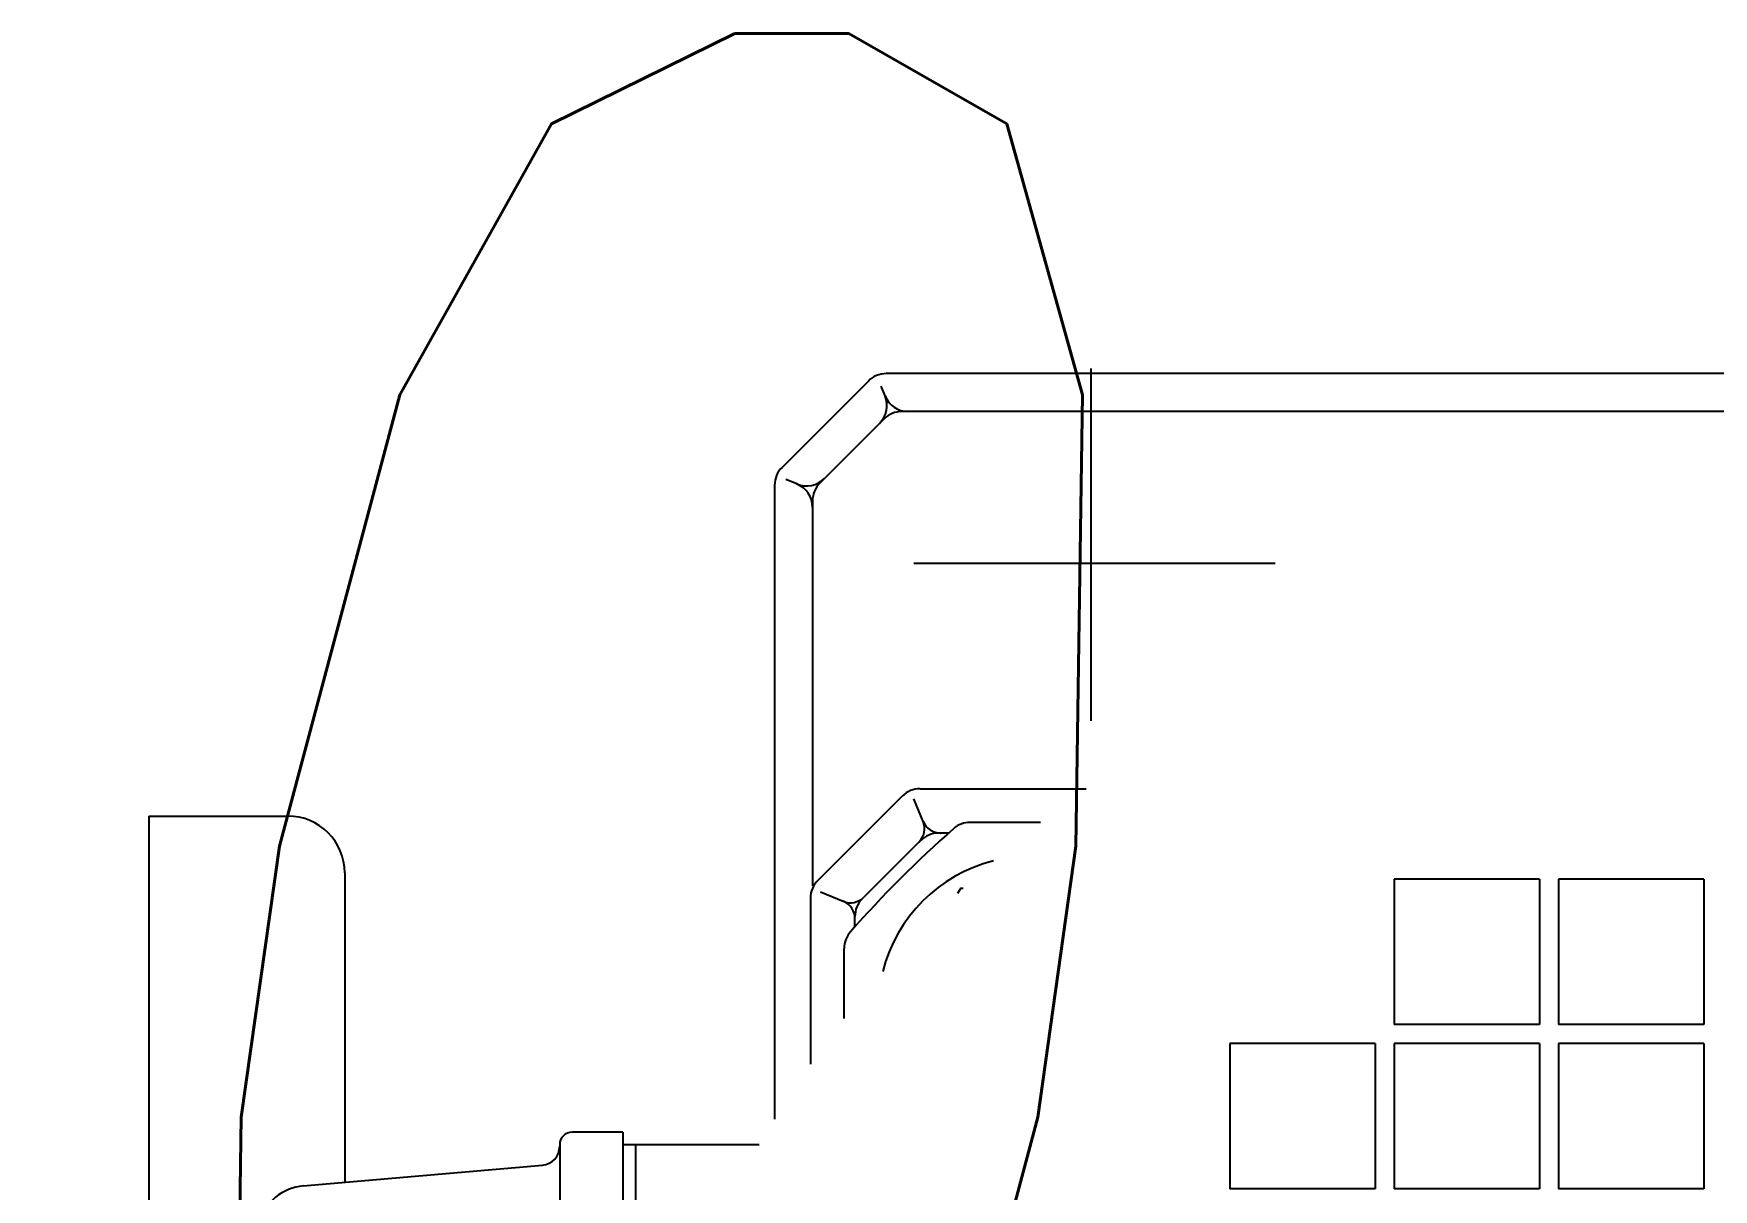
# Model space of a CAD drawing. Extents: x 226317 to 226469, y 8188101 to 8188260.
# Drawn here: x 226393.7713 to 226393.9042, y 8188235.9001 to 8188235.9915 of the extents above; entities that cross this region are included whole.
import ezdxf

# ---------------------------------------------------------------- set-up
doc = ezdxf.new("R2010")
doc.units = 0
doc.header["$LTSCALE"] = 15
doc.layers.get('0').update_dxf_attribs({"color": 250})
doc.layers.add('A-SANITARIOS', color=250, linetype='Continuous')
doc.layers.add('L12 Texto', color=12, linetype='Continuous')
doc.styles.add('JNV ING', font='romans.shx', dxfattribs={"width": 0.7, "oblique": 8, "height": 0.15})

# ---------------------------------------------------------------- blocks, each defined once
blk = doc.blocks.new('BOMBAS-28.02.2025')
at = {"layer": 'A-SANITARIOS'}
for p, q in [((4.320282007218339, -6.945548503659666, -9.61752527069772e-07), (4.313453231588937, -6.952377106063068, -9.61752527069772e-07)), ((4.320282007218339, -6.945548503659666, -9.61752527069772e-07), (4.313453231588937, -6.952377106063068, -9.61752527069772e-07)), ((4.4540356422076, -6.944961243309081, -9.61752527069772e-07), (4.321693845675327, -6.944961243309081, -9.61752527069772e-07)), ((4.4540356422076, -6.944961243309081, -9.61752527069772e-07), (4.321693845675327, -6.944961243309081, -9.61752527069772e-07)), ((4.337866208166815, -6.944563324563205, -9.61752527069772e-07), (4.337866208166815, -6.9724346017465, -9.61752527069772e-07)), ((4.337866208166815, -6.944563324563205, -9.61752527069772e-07), (4.337866208166815, -6.9724346017465, -9.61752527069772e-07)), ((4.32159915252123, -6.946726332418621, -9.61752527069772e-07), (4.321280832053162, -6.945957864634693, -9.61752527069772e-07)), ((4.32159915252123, -6.946726332418621, -9.61752527069772e-07), (4.321280832053162, -6.945957864634693, -9.61752527069772e-07)), ((4.452793455333449, -6.947961243800819, -9.61752527069772e-07), (4.322937008575536, -6.947961243800819, -9.61752527069772e-07)), ((4.452793455333449, -6.947961243800819, -9.61752527069772e-07), (4.322937008575536, -6.947961243800819, -9.61752527069772e-07)), ((4.321524581522681, -6.948548545129597, -9.61752527069772e-07), (4.316452975035645, -6.953620019368827, -9.61752527069772e-07)), ((4.321524581522681, -6.948548545129597, -9.61752527069772e-07), (4.316452975035645, -6.953620019368827, -9.61752527069772e-07)), ((4.314632975147106, -6.953693152405322, -9.61752527069772e-07), (4.313757144496776, -6.953330365009606, -9.61752527069772e-07)), ((4.314632975147106, -6.953693152405322, -9.61752527069772e-07), (4.313757144496776, -6.953330365009606, -9.61752527069772e-07)), ((4.312866207794286, -6.953789827413857, -9.61752527069772e-07), (4.312866207794286, -7.003928651101887, -9.61752527069772e-07)), ((4.312866207794286, -6.953789827413857, -9.61752527069772e-07), (4.312866207794286, -7.003928651101887, -9.61752527069772e-07)), ((4.315866208286025, -6.955032684840262, -9.61752527069772e-07), (4.315866208286025, -6.985471558757126, -9.61752527069772e-07)), ((4.315866208286025, -6.955032684840262, -9.61752527069772e-07), (4.315866208286025, -6.985471558757126, -9.61752527069772e-07)), ((4.323886959464289, -6.959961243905127, -9.61752527069772e-07), (4.3524506787071, -6.959961243905127, -9.61752527069772e-07)), ((4.323886959464289, -6.959961243905127, -9.61752527069772e-07), (4.3524506787071, -6.959961243905127, -9.61752527069772e-07)), ((4.316288974718191, -6.985048892907798, -9.61752527069772e-07), (4.322953835711814, -6.978384031914175, -9.61752527069772e-07)), ((4.316288974718191, -6.985048892907798, -9.61752527069772e-07), (4.322953835711814, -6.978384031914175, -9.61752527069772e-07)), ((4.324611107469536, -6.980385067872703, -9.61752527069772e-07), (4.323866330669262, -6.978587047196925, -9.61752527069772e-07)), ((4.324611107469536, -6.980385067872703, -9.61752527069772e-07), (4.323866330669262, -6.978587047196925, -9.61752527069772e-07)), ((4.324367430643179, -6.977797730825841, -9.61752527069772e-07), (4.33750317117665, -6.977797730825841, -9.61752527069772e-07)), ((4.324367430643179, -6.977797730825841, -9.61752527069772e-07), (4.33750317117665, -6.977797730825841, -9.61752527069772e-07)), ((4.263364742160775, -6.979961334727705, -9.61752527069772e-07), (4.274364740238525, -6.979961334727705, -9.61752527069772e-07)), ((4.263364742160775, -6.979961334727705, -9.61752527069772e-07), (4.263364742160775, -7.119961150921881, -9.61752527069772e-07)), ((4.263364742160775, -6.979961334727705, -9.61752527069772e-07), (4.274364740238525, -6.979961334727705, -9.61752527069772e-07)), ((4.263364742160775, -6.979961334727705, -9.61752527069772e-07), (4.263364742160775, -7.119961150921881, -9.61752527069772e-07)), ((4.326621087850071, -6.981311249546707, -9.61752527069772e-07), (4.325822018668987, -6.981311249546707, -9.61752527069772e-07)), ((4.326621087850071, -6.981311249546707, -9.61752527069772e-07), (4.325822018668987, -6.981311249546707, -9.61752527069772e-07)), ((4.333886961103417, -6.980461244471371, -9.61752527069772e-07), (4.328338377759792, -6.980461244471371, -9.61752527069772e-07)), ((4.333886961103417, -6.980461244471371, -9.61752527069772e-07), (4.328338377759792, -6.980461244471371, -9.61752527069772e-07)), ((4.324408790678717, -6.981897813268006, -9.61752527069772e-07), (4.319925070391037, -6.986381537280977, -9.61752527069772e-07)), ((4.324408790678717, -6.981897813268006, -9.61752527069772e-07), (4.319925070391037, -6.986381537280977, -9.61752527069772e-07)), ((4.278864741907455, -6.984461122192442, -9.61752527069772e-07), (4.278864741907455, -7.008939820341766, -9.61752527069772e-07)), ((4.278864741907455, -6.984461122192442, -9.61752527069772e-07), (4.278864741907455, -7.008939820341766, -9.61752527069772e-07)), ((4.373366207466461, -6.984961244277656, -9.61752527069772e-07), (4.361866206512786, -6.984961244277656, -9.61752527069772e-07)), ((4.361866206512786, -6.984961244277656, -9.61752527069772e-07), (4.361866206512786, -6.996461243368685, -9.61752527069772e-07)), ((4.373366207466461, -6.984961244277656, -9.61752527069772e-07), (4.361866206512786, -6.984961244277656, -9.61752527069772e-07)), ((4.361866206512786, -6.984961244277656, -9.61752527069772e-07), (4.361866206512786, -6.996461243368685, -9.61752527069772e-07)), ((4.373366207466461, -6.984961244277656, -9.61752527069772e-07), (4.373366207466461, -6.996461243368685, -9.61752527069772e-07)), ((4.373366207466461, -6.984961244277656, -9.61752527069772e-07), (4.373366207466461, -6.996461243368685, -9.61752527069772e-07)), ((4.374866206781007, -6.984961244277656, -9.61752527069772e-07), (4.374866206781007, -6.996461243368685, -9.61752527069772e-07)), ((4.386366207734682, -6.984961244277656, -9.61752527069772e-07), (4.374866206781007, -6.984961244277656, -9.61752527069772e-07)), ((4.374866206781007, -6.984961244277656, -9.61752527069772e-07), (4.374866206781007, -6.996461243368685, -9.61752527069772e-07)), ((4.386366207734682, -6.984961244277656, -9.61752527069772e-07), (4.374866206781007, -6.984961244277656, -9.61752527069772e-07)), ((4.386366207734682, -6.984961244277656, -9.61752527069772e-07), (4.386366207734682, -6.996461243368685, -9.61752527069772e-07)), ((4.386366207734682, -6.984961244277656, -9.61752527069772e-07), (4.386366207734682, -6.996461243368685, -9.61752527069772e-07)), ((4.315702878520824, -6.986462495289743, -9.61752527069772e-07), (4.315702878520824, -6.999598023481667, -9.61752527069772e-07)), ((4.315702878520824, -6.986462495289743, -9.61752527069772e-07), (4.315702878520824, -6.999598023481667, -9.61752527069772e-07)), ((4.316486195311882, -6.985958910547197, -9.61752527069772e-07), (4.318289967835881, -6.986706062220037, -9.61752527069772e-07)), ((4.316486195311882, -6.985958910547197, -9.61752527069772e-07), (4.318289967835881, -6.986706062220037, -9.61752527069772e-07)), ((4.327581886784174, -6.985661036334932, -9.61752527069772e-07), (4.327337558032013, -6.986084218136966, -9.61752527069772e-07)), ((4.327581886784174, -6.985661036334932, -9.61752527069772e-07), (4.327337558032013, -6.986084218136966, -9.61752527069772e-07)), ((4.327581782476045, -6.985661012120545, -9.61752527069772e-07), (4.327787347720005, -6.985661012120545, -9.61752527069772e-07)), ((4.327581782476045, -6.985661012120545, -9.61752527069772e-07), (4.327787347720005, -6.985661012120545, -9.61752527069772e-07)), ((4.319216304109432, -6.988716187886894, -9.61752527069772e-07), (4.319216304109432, -6.987917908467352, -9.61752527069772e-07)), ((4.319216304109432, -6.988716187886894, -9.61752527069772e-07), (4.319216304109432, -6.987917908467352, -9.61752527069772e-07)), ((4.318368157953955, -6.995979554019868, -9.61752527069772e-07), (4.318368157953955, -6.990432281978428, -9.61752527069772e-07)), ((4.318368157953955, -6.995979554019868, -9.61752527069772e-07), (4.318368157953955, -6.990432281978428, -9.61752527069772e-07)), ((4.373366207466461, -6.996461243368685, -9.61752527069772e-07), (4.361866206512786, -6.996461243368685, -9.61752527069772e-07)), ((4.373366207466461, -6.996461243368685, -9.61752527069772e-07), (4.361866206512786, -6.996461243368685, -9.61752527069772e-07)), ((4.386366207734682, -6.996461243368685, -9.61752527069772e-07), (4.374866206781007, -6.996461243368685, -9.61752527069772e-07)), ((4.386366207734682, -6.996461243368685, -9.61752527069772e-07), (4.374866206781007, -6.996461243368685, -9.61752527069772e-07)), ((4.36036620719824, -6.997961242683232, -9.61752527069772e-07), (4.348866208107211, -6.997961242683232, -9.61752527069772e-07)), ((4.348866208107211, -6.997961242683232, -9.61752527069772e-07), (4.348866208107211, -7.009461243636906, -9.61752527069772e-07)), ((4.36036620719824, -6.997961242683232, -9.61752527069772e-07), (4.348866208107211, -6.997961242683232, -9.61752527069772e-07)), ((4.348866208107211, -6.997961242683232, -9.61752527069772e-07), (4.348866208107211, -7.009461243636906, -9.61752527069772e-07)), ((4.36036620719824, -6.997961242683232, -9.61752527069772e-07), (4.36036620719824, -7.009461243636906, -9.61752527069772e-07)), ((4.36036620719824, -6.997961242683232, -9.61752527069772e-07), (4.36036620719824, -7.009461243636906, -9.61752527069772e-07)), ((4.373366207466461, -6.997961242683232, -9.61752527069772e-07), (4.361866206512786, -6.997961242683232, -9.61752527069772e-07)), ((4.361866206512786, -6.997961242683232, -9.61752527069772e-07), (4.361866206512786, -7.009461243636906, -9.61752527069772e-07)), ((4.373366207466461, -6.997961242683232, -9.61752527069772e-07), (4.361866206512786, -6.997961242683232, -9.61752527069772e-07)), ((4.361866206512786, -6.997961242683232, -9.61752527069772e-07), (4.361866206512786, -7.009461243636906, -9.61752527069772e-07)), ((4.373366207466461, -6.997961242683232, -9.61752527069772e-07), (4.373366207466461, -7.009461243636906, -9.61752527069772e-07)), ((4.373366207466461, -6.997961242683232, -9.61752527069772e-07), (4.373366207466461, -7.009461243636906, -9.61752527069772e-07)), ((4.386366207734682, -6.997961242683232, -9.61752527069772e-07), (4.374866206781007, -6.997961242683232, -9.61752527069772e-07)), ((4.374866206781007, -6.997961242683232, -9.61752527069772e-07), (4.374866206781007, -7.009461243636906, -9.61752527069772e-07)), ((4.386366207734682, -6.997961242683232, -9.61752527069772e-07), (4.374866206781007, -6.997961242683232, -9.61752527069772e-07)), ((4.374866206781007, -6.997961242683232, -9.61752527069772e-07), (4.374866206781007, -7.009461243636906, -9.61752527069772e-07)), ((4.386366207734682, -6.997961242683232, -9.61752527069772e-07), (4.386366207734682, -7.009461243636906, -9.61752527069772e-07)), ((4.386366207734682, -6.997961242683232, -9.61752527069772e-07), (4.386366207734682, -7.009461243636906, -9.61752527069772e-07)), ((4.300866207689978, -7.004961275495589, -9.61752527069772e-07), (4.296866207034327, -7.004961275495589, -9.61752527069772e-07)), ((4.300866207689978, -7.004961275495589, -9.61752527069772e-07), (4.296866207034327, -7.004961275495589, -9.61752527069772e-07)), ((4.300866207689978, -7.004961275495589, -9.61752527069772e-07), (4.300866207689978, -7.036732482723892, -9.61752527069772e-07)), ((4.300866207689978, -7.004961275495589, -9.61752527069772e-07), (4.300866207689978, -7.036732482723892, -9.61752527069772e-07)), ((4.295866206870414, -7.005961243994534, -9.61752527069772e-07), (4.295866206870414, -7.006086244247854, -9.61752527069772e-07)), ((4.295866206870414, -7.005961243994534, -9.61752527069772e-07), (4.295866206870414, -7.006086244247854, -9.61752527069772e-07)), ((4.295866206870414, -7.006086244247854, -9.61752527069772e-07), (4.295866206870414, -7.093836487270892, -9.61752527069772e-07)), ((4.295866206870414, -7.006086244247854, -9.61752527069772e-07), (4.295866206870414, -7.093836487270892, -9.61752527069772e-07)), ((4.311656002537347, -7.005961273796856, -9.61752527069772e-07), (4.300866207689978, -7.005961273796856, -9.61752527069772e-07)), ((4.311656002537347, -7.005961273796856, -9.61752527069772e-07), (4.300866207689978, -7.005961273796856, -9.61752527069772e-07)), ((4.301866207853891, -7.005961273796856, -9.61752527069772e-07), (4.301866207853891, -7.0313067631796, -9.61752527069772e-07)), ((4.301866207853891, -7.005961273796856, -9.61752527069772e-07), (4.301866207853891, -7.0313067631796, -9.61752527069772e-07)), ((4.275590327219106, -7.009224510751665, -9.61752527069772e-07), (4.294496030197479, -7.007580538280308, -9.61752527069772e-07)), ((4.275590327219106, -7.009224510751665, -9.61752527069772e-07), (4.294496030197479, -7.007580538280308, -9.61752527069772e-07)), ((4.36036620719824, -7.009461243636906, -9.61752527069772e-07), (4.348866208107211, -7.009461243636906, -9.61752527069772e-07)), ((4.36036620719824, -7.009461243636906, -9.61752527069772e-07), (4.348866208107211, -7.009461243636906, -9.61752527069772e-07)), ((4.373366207466461, -7.009461243636906, -9.61752527069772e-07), (4.361866206512786, -7.009461243636906, -9.61752527069772e-07)), ((4.373366207466461, -7.009461243636906, -9.61752527069772e-07), (4.361866206512786, -7.009461243636906, -9.61752527069772e-07)), ((4.386366207734682, -7.009461243636906, -9.61752527069772e-07), (4.374866206781007, -7.009461243636906, -9.61752527069772e-07)), ((4.386366207734682, -7.009461243636906, -9.61752527069772e-07), (4.374866206781007, -7.009461243636906, -9.61752527069772e-07))]:
    blk.add_line(p, q, dxfattribs=at)
for centre, radius, start, end in [((4.321693845675327, -6.946961243636906, -9.61752527069772e-07), 0.002, 89.99998185731002, 134.9951918599942), ((4.321693845675327, -6.946961243636906, -9.61752527069772e-07), 0.002, 89.99998185731002, 134.9951918599942), ((4.319749264628626, -6.947491851635277, -9.61752527069772e-07), 0.002, 315.0002377859355, 22.50001595944444), ((4.319749264628626, -6.947491851635277, -9.61752527069772e-07), 0.002, 315.0002377859355, 22.50001595944444), ((4.323444817797281, -6.945961275137961, -9.61752527069772e-07), 0.002, 202.5008651111398, 270.0006740542937), ((4.323444817797281, -6.945961275137961, -9.61752527069772e-07), 0.002, 202.5008651111398, 270.0006740542937), ((4.322937008575536, -6.949961244128644, -9.61752527069772e-07), 0.002, 89.99981793276994, 134.9991260484889), ((4.322937008575536, -6.949961244128644, -9.61752527069772e-07), 0.002, 89.99981793276994, 134.9991260484889), ((4.314865230233409, -6.9537897342816, -9.61752527069772e-07), 0.002, 134.9992528297655, 180.0003090660599), ((4.314865230233409, -6.9537897342816, -9.61752527069772e-07), 0.002, 134.9992528297655, 180.0003090660599), ((4.315396480844356, -6.951844667084515, -9.61752527069772e-07), 0.002, 247.504653028552, 315.0027438662729), ((4.315396480844356, -6.951844667084515, -9.61752527069772e-07), 0.002, 247.504653028552, 315.0027438662729), ((4.313865718082525, -6.955540130846202, -9.61752527069772e-07), 0.002, 359.9997229504518, 67.49308802399526), ((4.313865718082525, -6.955540130846202, -9.61752527069772e-07), 0.002, 359.9997229504518, 67.49308802399526), ((4.317865474731661, -6.95503265503794, -9.61752527069772e-07), 0.002, 134.9995260105073, 180.0004181356433), ((4.317865474731661, -6.95503265503794, -9.61752527069772e-07), 0.002, 134.9995260105073, 180.0004181356433), ((4.324367430643179, -6.979797731153667, -9.61752527069772e-07), 0.002, 89.99353394527543, 134.9999999245364), ((4.324367430643179, -6.979797731153667, -9.61752527069772e-07), 0.002, 89.99353394527543, 134.9999999245364), ((4.274366208002903, -6.984461122192442, -9.61752527069772e-07), 0.004499994, 359.9999641415069, 89.99994791980758), ((4.274366208002903, -6.984461122192442, -9.61752527069772e-07), 0.004499994, 359.9999641415069, 89.99994791980758), ((4.387867916957475, -7.049961243756115, -9.61752527069772e-07), 0.092, 131.409669788952, 138.5904808172768), ((4.387867916957475, -7.049961243756115, -9.61752527069772e-07), 0.092, 131.409669788952, 138.5904808172768), ((4.323224362567998, -6.980959321372211, -9.61752527069772e-07), 0.0015, 314.9998378286336, 22.50035395603336), ((4.323224362567998, -6.980959321372211, -9.61752527069772e-07), 0.0015, 314.9998378286336, 22.50035395603336), ((4.325822018668987, -6.983311249874532, -9.61752527069772e-07), 0.002, 90.00036392101674, 135.0002740084836), ((4.325822018668987, -6.983311249874532, -9.61752527069772e-07), 0.002, 90.00036392101674, 135.0002740084836), ((4.325996090308763, -6.97981125023216, -9.61752527069772e-07), 0.0015, 202.5002639118365, 269.9998540047065), ((4.325996090308763, -6.97981125023216, -9.61752527069772e-07), 0.0015, 202.5002639118365, 269.9998540047065), ((4.328338377759792, -6.982461242936552, -9.61752527069772e-07), 0.002, 89.99997502712085, 131.4096158950825), ((4.328338377759792, -6.982461242936552, -9.61752527069772e-07), 0.002, 89.99997502712085, 131.4096158950825), ((4.333066402585246, -6.995161072351038, -9.61752527069772e-07), 0.012, 103.976754960431, 166.0228559453421), ((4.333066402585246, -6.995161072351038, -9.61752527069772e-07), 0.012, 103.976754960431, 166.0228559453421), ((4.317702146829106, -6.986462495289743, -9.61752527069772e-07), 0.002, 135.000058786177, 180.0001861226549), ((4.317702146829106, -6.986462495289743, -9.61752527069772e-07), 0.002, 135.000058786177, 180.0001861226549), ((4.318863520980813, -6.985320038162172, -9.61752527069772e-07), 0.0015, 247.4995721628931, 314.9993458021514), ((4.318863520980813, -6.985320038162172, -9.61752527069772e-07), 0.0015, 247.4995721628931, 314.9993458021514), ((4.317715574637987, -6.988091674633324, -9.61752527069772e-07), 0.0015, 359.9998721473965, 67.50041001834052), ((4.317715574637987, -6.988091674633324, -9.61752527069772e-07), 0.0015, 359.9998721473965, 67.50041001834052), ((4.321215572417714, -6.98791781719774, -9.61752527069772e-07), 0.002, 135.0003319633814, 180.0000219846714), ((4.321215572417714, -6.98791781719774, -9.61752527069772e-07), 0.002, 135.0003319633814, 180.0000219846714), ((4.320368162007071, -6.990432281978428, -9.61752527069772e-07), 0.002, 138.5903989979084, 179.9999780153286), ((4.320368162007071, -6.990432281978428, -9.61752527069772e-07), 0.002, 138.5903989979084, 179.9999780153286), ((4.296866207034327, -7.005961243994534, -9.61752527069772e-07), 0.001, 90.00002689386986, 180.0000219846714), ((4.296866207034327, -7.005961243994534, -9.61752527069772e-07), 0.001, 90.00002689386986, 180.0000219846714), ((4.294366207555868, -7.006086244247854, -9.61752527069772e-07), 0.0015, 274.9695540019464, 0), ((4.294366207555868, -7.006086244247854, -9.61752527069772e-07), 0.0015, 274.9695540019464, 0), ((4.275937006459571, -7.013209565542638, -9.61752527069772e-07), 0.003999999000000001, 94.96978494782978, 163.6868489980648), ((4.275937006459571, -7.013209565542638, -9.61752527069772e-07), 0.003999999000000001, 94.96978494782978, 163.6868489980648)]:
    blk.add_arc(centre, radius, start, end, dxfattribs=at)

msp = doc.modelspace()

# ---------------------------------------------------------------- block references
msp.add_blockref('BOMBAS-28.02.2025', (226389.5170881864, 8188242.909606731))

# ---------------------------------------------------------------- texts
at = {"layer": 'L12 Texto', "ltscale": 1.5, "insert": (226392.4235609268, 8188235.991542986), "char_height": 0.15, "attachment_point": 1, "style": 'JNV ING'}
msp.add_mtext_dynamic_manual_height_columns('\\pxqc;RE 550x300\\PC/DAMPER\\P817 CFM', width=1.99485467708854, gutter_width=0.75, heights=[0], dxfattribs=at)

doc.saveas('drawing.dxf')
